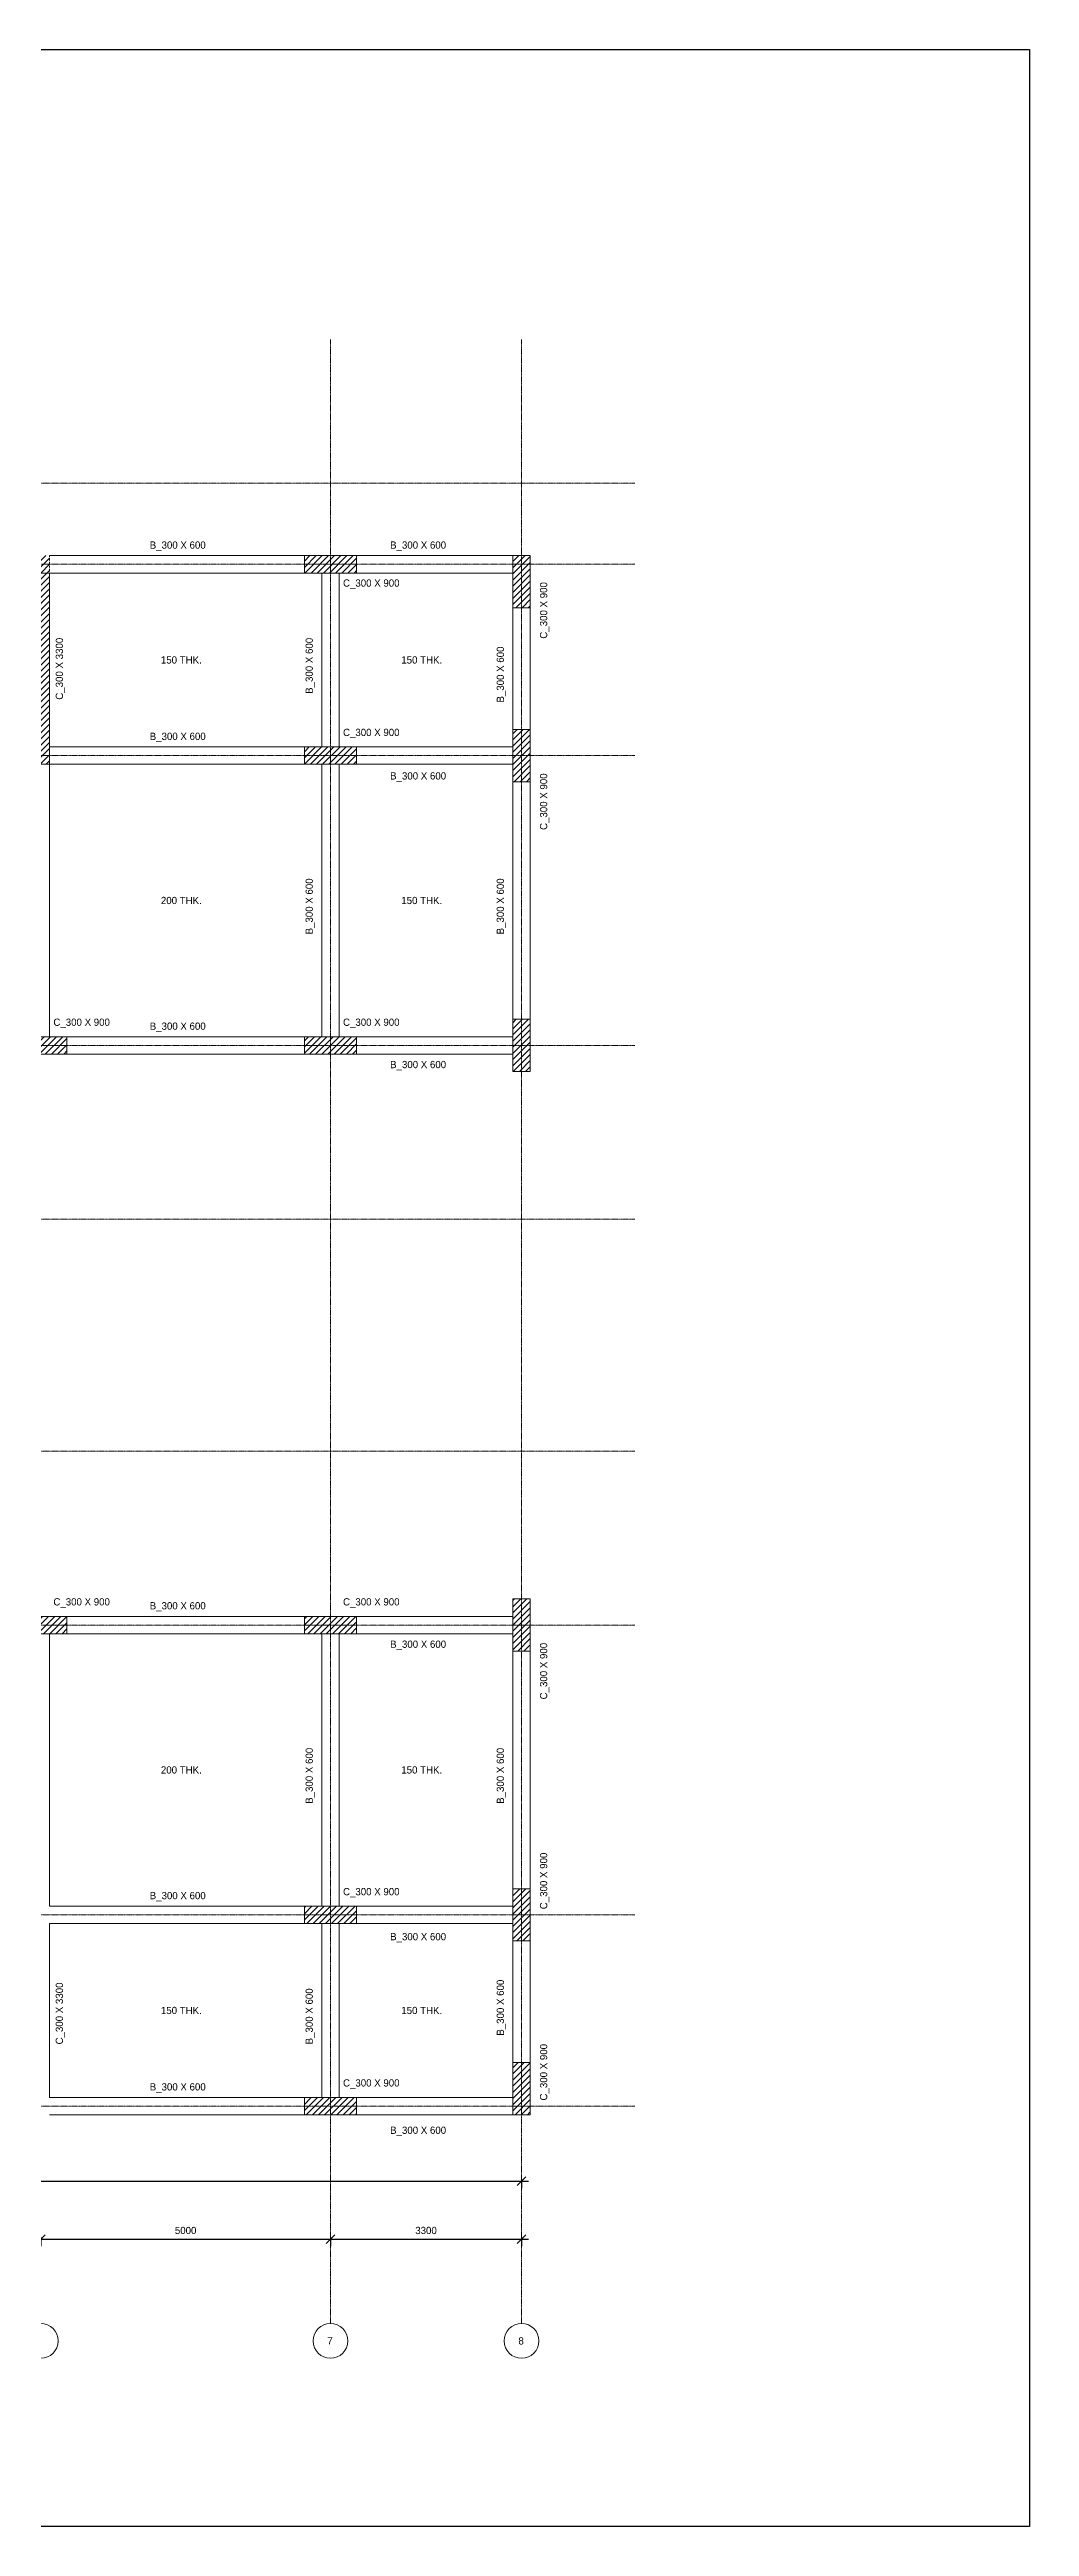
# Model space of a CAD drawing. Header units: millimetres. Extents: x -12446 to 395154, y -7552 to 35181.
# Drawn here: x 249029 to 265947, y -7552 to 35181 of the extents above; entities that cross this region are included whole.
import ezdxf

# ---------------------------------------------------------------- set-up
doc = ezdxf.new("R2010")
doc.units = ezdxf.units.MM
doc.header["$PDMODE"] = 35
doc.linetypes.add('Dash', pattern=[6.35, 3.175, -3.175])
doc.linetypes.add('Grid Line', pattern=[22.225, 12.7, -3.175, 3.175, -3.175])
for name, color, linetype, lineweight in [('A-ANNO-DIMS', 211, 'Continuous', 9), ('A-FLOR', 192, 'Continuous', 18), ('A-FLOR-IDEN', 11, 'Continuous', 9), ('Boundary', 40, 'Continuous', 30), ('S-BEAM', 12, 'Continuous', 18), ('S-BEAM-HDLN', 1, 'Dash', 18), ('S-BEAM-IDEN', 2, 'Continuous', 9), ('S-COLS', 52, 'Continuous', 18), ('S-COLS-IDEN', 171, 'Continuous', 9), ('S-GRID', 1, 'Continuous', 9), ('S-GRID-IDEN', 1, 'Continuous', 9)]:
    doc.layers.add(name, color=color, linetype=linetype, lineweight=lineweight)
doc.styles.add('JetBrains Mono', font='JetBrainsMono-VariableFont_wght.ttf', dxfattribs={"height": 125})
doc.dimstyles.new('Diagonal_-_2_5mm_JetBrains_Mono', dxfattribs={"dimscale": 304.8, "dimtxt": 176.918969, "dimasz": 0.492126, "dimexe": 0.393701, "dimexo": 0.246063, "dimgap": 0.287073, "dimtad": 1, "dimdec": 0, "dimzin": 0, "dimdsep": 46, "dimtxsty": 'JetBrains Mono', "dimblk1": 'OBLIQUE', "dimblk2": 'OBLIQUE', "dimsah": 1, "dimcen": 0.09, "dimdle": 0.393701, "dimazin": 0, "dimtfac": 1, "dimtdec": 4, "dimtix": 1, "dimtmove": 0, "dimatfit": 3, "dimfxl": 1, "dimtvp": 1, "dimtfill": 1, "dimtolj": 1, "dimtzin": 0, "dimarcsym": 2})
pattern_1 = [(45, (228878.97, 0), (-53.03301, 53.03301), [])]

# ---------------------------------------------------------------- blocks, each defined once
blk = doc.blocks.new('Grid - M_Grid Head - Circle-24584-01 1st Floor Lvl_')
at = {"layer": 'S-GRID-IDEN'}
blk.add_circle((0, 0), 6, dxfattribs=at)
blk = doc.blocks.new('_Oblique')
at = {"color": 0, "linetype": 'ByBlock', "lineweight": -2}
blk.add_line((-0.5, -0.5), (0.5, 0.5), dxfattribs=at)
blk = doc.blocks.new('*D25')
at = {"layer": 'A-ANNO-DIMS', "color": 0, "lineweight": -2, "transparency": 16777216}
for p, q in [((248759, -2597), (253999, -2597)), ((248879, -2566), (248879, -2717)), ((253879, -2566), (253879, -2717))]:
    blk.add_line(p, q, dxfattribs=at)
at = {"layer": 'Defpoints', "color": 0, "transparency": 16777216}
for p in [(248879, -2491), (253879, -2491), (253879, -2597)]:
    blk.add_point(p, dxfattribs=at)
at = {"layer": 'A-ANNO-DIMS', "color": 0, "lineweight": -2, "transparency": 16777216, "xscale": 150, "yscale": 150, "zscale": 150, "rotation": 180}
blk.add_blockref('_Oblique', (248879, -2597), dxfattribs=at)
at = {"layer": 'A-ANNO-DIMS', "color": 0, "lineweight": -2, "transparency": 16777216, "xscale": 150, "yscale": 150, "zscale": 150}
blk.add_blockref('_Oblique', (253879, -2597), dxfattribs=at)
at = {"layer": 'A-ANNO-DIMS', "color": 0, "transparency": 16777216, "insert": (251379, -2446), "char_height": 125, "width": 496.29, "attachment_point": 5, "style": 'JetBrains Mono', "bg_fill": 3, "box_fill_scale": 1.1, "bg_fill_color": 9, "bg_fill_true_color": 13158600, "bg_fill_transparency": 0}
blk.add_mtext('\\A1;5000', dxfattribs=at)
blk = doc.blocks.new('*D26')
at = {"layer": 'A-ANNO-DIMS', "color": 0, "lineweight": -2, "transparency": 16777216}
for p, q in [((253759, -2597), (257299, -2597)), ((253879, -2566), (253879, -2717)), ((257179, -2566), (257179, -2717))]:
    blk.add_line(p, q, dxfattribs=at)
at = {"layer": 'Defpoints', "color": 0, "transparency": 16777216}
for p in [(253879, -2491), (257179, -2491), (257179, -2597)]:
    blk.add_point(p, dxfattribs=at)
at = {"layer": 'A-ANNO-DIMS', "color": 0, "lineweight": -2, "transparency": 16777216, "xscale": 150, "yscale": 150, "zscale": 150, "rotation": 180}
blk.add_blockref('_Oblique', (253879, -2597), dxfattribs=at)
at = {"layer": 'A-ANNO-DIMS', "color": 0, "lineweight": -2, "transparency": 16777216, "xscale": 150, "yscale": 150, "zscale": 150}
blk.add_blockref('_Oblique', (257179, -2597), dxfattribs=at)
at = {"layer": 'A-ANNO-DIMS', "color": 0, "transparency": 16777216, "insert": (255529, -2446), "char_height": 125, "width": 496.29, "attachment_point": 5, "style": 'JetBrains Mono', "bg_fill": 3, "box_fill_scale": 1.1, "bg_fill_color": 9, "bg_fill_true_color": 13158600, "bg_fill_transparency": 0}
blk.add_mtext('\\A1;3300', dxfattribs=at)
blk = doc.blocks.new('*D36')
at = {"layer": 'A-ANNO-DIMS', "color": 0, "lineweight": -2, "transparency": 16777216}
for p, q in [((228459, -1597), (257299, -1597)), ((228579, -1566), (228579, -1717)), ((257179, -1566), (257179, -1717))]:
    blk.add_line(p, q, dxfattribs=at)
at = {"layer": 'Defpoints', "color": 0, "transparency": 16777216}
for p in [(228579, -1491), (257179, -1491), (257179, -1597)]:
    blk.add_point(p, dxfattribs=at)
at = {"layer": 'A-ANNO-DIMS', "color": 0, "lineweight": -2, "transparency": 16777216, "xscale": 150, "yscale": 150, "zscale": 150, "rotation": 180}
blk.add_blockref('_Oblique', (228579, -1597), dxfattribs=at)
at = {"layer": 'A-ANNO-DIMS', "color": 0, "lineweight": -2, "transparency": 16777216, "xscale": 150, "yscale": 150, "zscale": 150}
blk.add_blockref('_Oblique', (257179, -1597), dxfattribs=at)
at = {"layer": 'A-ANNO-DIMS', "color": 0, "transparency": 16777216, "insert": (242879, -1446), "char_height": 125, "width": 620.37, "attachment_point": 5, "style": 'JetBrains Mono', "bg_fill": 3, "box_fill_scale": 1.1, "bg_fill_color": 9, "bg_fill_true_color": 13158600, "bg_fill_transparency": 0}
blk.add_mtext('\\A1;28600', dxfattribs=at)

msp = doc.modelspace()

# ---------------------------------------------------------------- hatches: boundary and pattern name
at = {"layer": 'S-COLS'}
h = msp.add_hatch(dxfattribs=at)
h.set_pattern_fill('FP_1', color=8, style=0, pattern_type=2)
h.set_pattern_definition(pattern_1)
h.paths.add_polyline_path([(249029, 26150), (249029, 26450), (236729, 26450), (236729, 26150), (246611.3, 26150)])
h = msp.add_hatch(dxfattribs=at)
h.set_pattern_fill('FP_1', color=8, style=0, pattern_type=2)
h.set_pattern_definition(pattern_1)
h.paths.add_polyline_path([(249029, 22850), (249029, 26150), (248729, 26150), (248729, 22850)])
h = msp.add_hatch(dxfattribs=at)
h.set_pattern_fill('FP_1', color=8, style=0, pattern_type=2)
h.set_pattern_definition(pattern_1)
h.paths.add_polyline_path([(254329, 26150), (254329, 26450), (253429, 26450), (253429, 26150), (254029, 26150)])
h = msp.add_hatch(dxfattribs=at)
h.set_pattern_fill('FP_1', color=8, style=0, pattern_type=2)
h.set_pattern_definition(pattern_1)
h.paths.add_polyline_path([(257329, 25550), (257329, 26450), (257029, 26450), (257029, 25550)])
h = msp.add_hatch(dxfattribs=at)
h.set_pattern_fill('FP_1', color=8, style=0, pattern_type=2)
h.set_pattern_definition(pattern_1)
h.paths.add_polyline_path([(254329, 22850), (254329, 23150), (253429, 23150), (253429, 22850), (254029, 22850)])
h = msp.add_hatch(dxfattribs=at)
h.set_pattern_fill('FP_1', color=8, style=0, pattern_type=2)
h.set_pattern_definition(pattern_1)
h.paths.add_polyline_path([(257029, 22550), (257329, 22550), (257329, 23450), (257029, 23450), (257029, 22850)])
h = msp.add_hatch(dxfattribs=at)
h.set_pattern_fill('FP_1', color=8, style=0, pattern_type=2)
h.set_pattern_definition(pattern_1)
h.paths.add_polyline_path([(257329, 17550), (257329, 18450), (257029, 18450), (257029, 17550)])
h = msp.add_hatch(dxfattribs=at)
h.set_pattern_fill('FP_1', color=8, style=0, pattern_type=2)
h.set_pattern_definition(pattern_1)
h.paths.add_polyline_path([(249029, 17850), (249329, 17850), (249329, 18150), (248429, 18150), (248429, 17850), (248729, 17850)])
h = msp.add_hatch(dxfattribs=at)
h.set_pattern_fill('FP_1', color=8, style=0, pattern_type=2)
h.set_pattern_definition(pattern_1)
h.paths.add_polyline_path([(254029, 17850), (254329, 17850), (254329, 18150), (253429, 18150), (253429, 17850), (253729, 17850)])
h = msp.add_hatch(dxfattribs=at)
h.set_pattern_fill('FP_1', color=8, style=0, pattern_type=2)
h.set_pattern_definition(pattern_1)
h.paths.add_polyline_path([(249329, 7850), (249329, 8150), (248429, 8150), (248429, 7850), (249029, 7850)])
h = msp.add_hatch(dxfattribs=at)
h.set_pattern_fill('FP_1', color=8, style=0, pattern_type=2)
h.set_pattern_definition(pattern_1)
h.paths.add_polyline_path([(254329, 7850), (254329, 8150), (253429, 8150), (253429, 7850), (254029, 7850)])
h = msp.add_hatch(dxfattribs=at)
h.set_pattern_fill('FP_1', color=8, style=0, pattern_type=2)
h.set_pattern_definition(pattern_1)
h.paths.add_polyline_path([(257029, 7550), (257329, 7550), (257329, 8450), (257029, 8450), (257029, 7850)])
h = msp.add_hatch(dxfattribs=at)
h.set_pattern_fill('FP_1', color=8, style=0, pattern_type=2)
h.set_pattern_definition(pattern_1)
h.paths.add_polyline_path([(257029, 2550), (257329, 2550), (257329, 3450), (257029, 3450), (257029, 2850)])
h = msp.add_hatch(dxfattribs=at)
h.set_pattern_fill('FP_1', color=8, style=0, pattern_type=2)
h.set_pattern_definition(pattern_1)
h.paths.add_polyline_path([(254329, 2850), (254329, 3150), (253429, 3150), (253429, 2850), (254029, 2850)])
h = msp.add_hatch(dxfattribs=at)
h.set_pattern_fill('FP_1', color=8, style=0, pattern_type=2)
h.set_pattern_definition(pattern_1)
h.paths.add_polyline_path([(257329, -450), (257329, 450), (257029, 450), (257029, -450)])
h = msp.add_hatch(dxfattribs=at)
h.set_pattern_fill('FP_1', color=8, style=0, pattern_type=2)
h.set_pattern_definition(pattern_1)
h.paths.add_polyline_path([(254329, -450), (254329, -150), (253429, -150), (253429, -450)])

# ---------------------------------------------------------------- linework, layer by layer
at = {"layer": 'A-FLOR'}
for p, q in [((249029, 26150), (249029, 23150)), ((253729, 26150), (249029, 26150)), ((253729, 23150), (253729, 26150)), ((254029, 26150), (254029, 23150)), ((257029, 26150), (254029, 26150)), ((257029, 23150), (257029, 26150)), ((249029, 23150), (253729, 23150)), ((254029, 23150), (257029, 23150)), ((249029, 22850), (249029, 18150)), ((253729, 22850), (249029, 22850)), ((253729, 18150), (253729, 22850)), ((254029, 22850), (254029, 18150)), ((257029, 22850), (254029, 22850)), ((257029, 18150), (257029, 22850)), ((249029, 18150), (253729, 18150)), ((254029, 18150), (257029, 18150)), ((253729, 17850), (249029, 17850)), ((257029, 17850), (254029, 17850)), ((249029, 8150), (253729, 8150)), ((254029, 8150), (257029, 8150)), ((253729, 7850), (249029, 7850)), ((249029, 7850), (249029, 3150)), ((253729, 3150), (253729, 7850)), ((257029, 7850), (254029, 7850)), ((254029, 7850), (254029, 3150)), ((257029, 3150), (257029, 7850)), ((249029, 3150), (253729, 3150)), ((254029, 3150), (257029, 3150)), ((253729, 2850), (249029, 2850)), ((249029, 2850), (249029, -150)), ((253729, -150), (253729, 2850)), ((257029, 2850), (254029, 2850)), ((254029, 2850), (254029, -150)), ((257029, -150), (257029, 2850)), ((249029, -150), (253729, -150)), ((254029, -150), (257029, -150))]:
    msp.add_line(p, q, dxfattribs=at)
at = {"layer": 'Boundary'}
msp.add_lwpolyline([(217691.8, 35181.3), (265946.9, 35181.3), (265946.9, -7551.8), (217691.8, -7551.8)], close=True, dxfattribs=at)
at = {"layer": 'S-BEAM'}
for p, q in [((253429, 26450), (249029, 26450)), ((249029, 26150), (253429, 26150)), ((253429, 26150), (253429, 26450)), ((254029, 26150), (253729, 26150)), ((253729, 26150), (253729, 23150)), ((254029, 23150), (254029, 26150)), ((254329, 26450), (254329, 26150)), ((257029, 26450), (254329, 26450)), ((254329, 26450), (257029, 26450)), ((254329, 26150), (257029, 26150)), ((257029, 26150), (257029, 26450)), ((257329, 25550), (257029, 25550)), ((257029, 25550), (257029, 23450)), ((257329, 23450), (257329, 25550)), ((253429, 23150), (249029, 23150)), ((253429, 22850), (253429, 23150)), ((253729, 23150), (254029, 23150)), ((254329, 23150), (254329, 22850)), ((257029, 23150), (254329, 23150)), ((257029, 23450), (257329, 23450)), ((257029, 22850), (257029, 23150)), ((249029, 22850), (253429, 22850)), ((254029, 22850), (253729, 22850)), ((253729, 22850), (253729, 18150)), ((254029, 18150), (254029, 22850)), ((254329, 22850), (257029, 22850)), ((257329, 22550), (257029, 22550)), ((257029, 22550), (257029, 18450)), ((257329, 18450), (257329, 22550)), ((257029, 18450), (257329, 18450)), ((249329, 18150), (249329, 17850)), ((253429, 18150), (249329, 18150)), ((253429, 17850), (253429, 18150)), ((253729, 18150), (254029, 18150)), ((254329, 18150), (254329, 17850)), ((257029, 18150), (254329, 18150)), ((257029, 17850), (257029, 18150)), ((249329, 17850), (253429, 17850)), ((254029, 17850), (253729, 17850)), ((254329, 17850), (257029, 17850)), ((257329, 17550), (257029, 17550)), ((249329, 8150), (249329, 7850)), ((253429, 8150), (249329, 8150)), ((253429, 7850), (253429, 8150)), ((253729, 8150), (254029, 8150)), ((254329, 8150), (254329, 7850)), ((257029, 8150), (254329, 8150)), ((257029, 8450), (257329, 8450)), ((257029, 7850), (257029, 8150)), ((249329, 7850), (253429, 7850)), ((254029, 7850), (253729, 7850)), ((253729, 7850), (253729, 3150)), ((254029, 3150), (254029, 7850)), ((254329, 7850), (257029, 7850)), ((257329, 7550), (257029, 7550)), ((257029, 7550), (257029, 3450)), ((257329, 3450), (257329, 7550)), ((257029, 3450), (257329, 3450)), ((253429, 3150), (249029, 3150)), ((253429, 2850), (253429, 3150)), ((253729, 3150), (254029, 3150)), ((254329, 3150), (254329, 2850)), ((257029, 3150), (254329, 3150)), ((257029, 2850), (257029, 3150)), ((249029, 2850), (253429, 2850)), ((254029, 2850), (253729, 2850)), ((253729, 2850), (253729, -150)), ((254029, -150), (254029, 2850)), ((254329, 2850), (257029, 2850)), ((257329, 2550), (257029, 2550)), ((257029, 2550), (257029, 450)), ((257329, 450), (257329, 2550)), ((257029, 450), (257329, 450)), ((253429, -150), (249029, -150)), ((253429, -450), (253429, -150)), ((253729, -150), (254029, -150)), ((254329, -150), (254329, -450)), ((257029, -150), (254329, -150)), ((257029, -450), (257029, -150)), ((249029, -450), (253429, -450)), ((254329, -450), (257029, -450))]:
    msp.add_line(p, q, dxfattribs=at)
at = {"layer": 'S-BEAM-HDLN'}
msp.add_line((249029, 26150), (249029, 26450), dxfattribs=at)
at = {"layer": 'S-COLS'}
for p, q in [((249029, 26150), (236729, 26150)), ((248729, 26150), (249029, 26150)), ((249029, 26150), (249029, 22850)), ((253429, 26450), (254029, 26450)), ((253429, 26150), (253429, 26450)), ((253729, 26150), (253429, 26150)), ((253729, 26450), (254029, 26450)), ((254029, 26150), (253729, 26150)), ((254029, 26450), (254329, 26450)), ((254329, 26150), (254029, 26150)), ((254329, 26450), (254329, 26150)), ((257029, 26450), (257329, 26450)), ((257029, 26150), (257029, 26450)), ((257029, 26450), (257329, 26450)), ((257029, 25550), (257029, 26150)), ((257329, 26450), (257329, 25550)), ((257329, 25550), (257029, 25550)), ((253429, 23150), (253729, 23150)), ((253429, 22850), (253429, 23150)), ((253729, 23150), (254029, 23150)), ((254029, 23150), (254329, 23150)), ((254329, 23150), (254329, 22850)), ((257029, 23450), (257329, 23450)), ((257029, 23150), (257029, 23450)), ((257029, 22850), (257029, 23150)), ((257329, 23450), (257329, 22550)), ((249029, 22850), (248729, 22850)), ((253729, 22850), (253429, 22850)), ((254029, 22850), (253729, 22850)), ((254329, 22850), (254029, 22850)), ((257029, 22550), (257029, 22850)), ((257329, 22550), (257029, 22550)), ((257029, 18450), (257329, 18450)), ((257029, 18150), (257029, 18450)), ((257329, 18450), (257329, 17550)), ((248729, 18150), (249029, 18150)), ((249029, 18150), (249329, 18150)), ((249329, 18150), (249329, 17850)), ((253429, 18150), (253729, 18150)), ((253429, 17850), (253429, 18150)), ((253729, 18150), (254029, 18150)), ((254029, 18150), (254329, 18150)), ((254329, 18150), (254329, 17850)), ((257029, 17850), (257029, 18150)), ((249029, 17850), (248729, 17850)), ((249329, 17850), (249029, 17850)), ((253729, 17850), (253429, 17850)), ((254029, 17850), (253729, 17850)), ((254329, 17850), (254029, 17850)), ((257029, 17550), (257029, 17850)), ((257329, 17550), (257029, 17550)), ((248729, 8150), (249029, 8150)), ((249029, 8150), (249329, 8150)), ((249329, 8150), (249329, 7850)), ((253429, 8150), (253729, 8150)), ((253429, 7850), (253429, 8150)), ((253729, 8150), (254029, 8150)), ((254029, 8150), (254329, 8150)), ((254329, 8150), (254329, 7850)), ((257029, 8450), (257329, 8450)), ((257029, 8150), (257029, 8450)), ((257029, 7850), (257029, 8150)), ((257329, 8450), (257329, 7550)), ((249029, 7850), (248729, 7850)), ((249329, 7850), (249029, 7850)), ((253729, 7850), (253429, 7850)), ((254029, 7850), (253729, 7850)), ((254329, 7850), (254029, 7850)), ((257029, 7550), (257029, 7850)), ((257329, 7550), (257029, 7550)), ((257029, 3450), (257329, 3450)), ((257029, 3150), (257029, 3450)), ((257329, 3450), (257329, 2550)), ((253429, 3150), (253729, 3150)), ((253429, 2850), (253429, 3150)), ((253729, 3150), (254029, 3150)), ((254029, 3150), (254329, 3150)), ((254329, 3150), (254329, 2850)), ((257029, 2850), (257029, 3150)), ((253729, 2850), (253429, 2850)), ((254029, 2850), (253729, 2850)), ((254329, 2850), (254029, 2850)), ((257029, 2550), (257029, 2850)), ((257329, 2550), (257029, 2550)), ((257029, 450), (257329, 450)), ((257029, -150), (257029, 450)), ((257329, 450), (257329, -450)), ((253429, -150), (253729, -150)), ((253429, -450), (253429, -150)), ((253729, -150), (254029, -150)), ((254029, -150), (254329, -150)), ((254329, -150), (254329, -450)), ((257029, -450), (257029, -150)), ((254329, -450), (253429, -450)), ((257329, -450), (257029, -450))]:
    msp.add_line(p, q, dxfattribs=at)
at = {"layer": 'S-GRID', "linetype": 'Grid Line'}
for p, q in [((259131.4, 27700), (225193.1, 27700)), ((259131.4, 26300), (225193.1, 26300)), ((259131.4, 23000), (225193.1, 23000)), ((259131.4, 18000), (225193.1, 18000)), ((259131.4, 15000), (225193.1, 15000)), ((259131.4, 11000), (225193.1, 11000)), ((259131.4, 8000), (225193.1, 8000)), ((259131.4, 3000), (225193.1, 3000)), ((259131.4, -300), (225193.1, -300))]:
    msp.add_line(p, q, dxfattribs=at)

# ---------------------------------------------------------------- block references
at = {"layer": 'S-GRID-IDEN', "xscale": 49.99999999999998, "yscale": 49.99999999999998, "zscale": 49.99999999999998, "rotation": 180}
for p in [(248879, -4350.9), (253879, -4350.9), (257179, -4350.9)]:
    msp.add_blockref('Grid - M_Grid Head - Circle-24584-01 1st Floor Lvl_', p, dxfattribs=at)

# ---------------------------------------------------------------- texts
at = {"layer": 'A-FLOR-IDEN', "char_height": 125, "width": 1026.16, "attachment_point": 1, "style": 'JetBrains Mono'}
for s, insert in [('150 THK.', (250952, 24713)), ('150 THK.', (255102, 24713)), ('200 THK.', (250952, 20563)), ('150 THK.', (255102, 20563)), ('200 THK.', (250952, 5563)), ('150 THK.', (255102, 5563)), ('150 THK.', (250952, 1413)), ('150 THK.', (255102, 1413))]:
    msp.add_mtext(s, dxfattribs=dict(at, insert=insert))
at = {"layer": 'S-BEAM-IDEN', "char_height": 125, "width": 1410.97, "attachment_point": 1, "style": 'JetBrains Mono'}
for insert in [(250759.1, 26694.8), (254909.1, 26694.8), (250759.1, 23394.8), (254909.1, 22712.2), (250759.1, 18394.8), (254909.1, 17732.4), (250759.1, 8394.8), (254909.1, 7731.9), (250759.1, 3394.8), (254909.1, 2686.6), (250759.1, 94.8), (254909.1, -653.3)]:
    msp.add_mtext('B_300 X 600', dxfattribs=dict(at, insert=insert))
at = {"layer": 'S-BEAM-IDEN', "char_height": 125, "width": 1410.97, "attachment_point": 1, "rotation": 90, "style": 'JetBrains Mono'}
for insert in [(253449.3, 24065.1), (256749.3, 23915.1), (253449.3, 19915.1), (256749.3, 19915.1), (253449.3, 4915.1), (256749.3, 4915.1), (253449.3, 765.1), (256749.3, 915.1)]:
    msp.add_mtext('B_300 X 600', dxfattribs=dict(at, insert=insert))
at = {"layer": 'S-COLS-IDEN', "char_height": 125, "width": 1410.97, "attachment_point": 1, "style": 'JetBrains Mono'}
for insert in [(254095.9, 26039.8), (254095.9, 23462.7), (249095.9, 18462.7), (254095.9, 18462.7), (249095.9, 8462.7), (254095.9, 8462.7), (254095.9, 3462.7), (254095.9, 162.7)]:
    msp.add_mtext('C_300 X 900', dxfattribs=dict(at, insert=insert))
at = {"layer": 'S-COLS-IDEN', "char_height": 125, "attachment_point": 1, "rotation": 90, "style": 'JetBrains Mono'}
for s, insert, width in [('C_300 X 900', (257496.3, 25017), 1410.97), ('C_300 X 3300', (249136.3, 23964), 1539.24), ('C_300 X 900', (257496.3, 21717), 1410.97), ('C_300 X 900', (257496.3, 6717), 1410.97), ('C_300 X 900', (257496.3, 3097), 1410.97), ('C_300 X 3300', (249136.3, 764), 1539.24), ('C_300 X 900', (257496.3, -203), 1410.97)]:
    msp.add_mtext(s, dxfattribs=dict(at, insert=insert, width=width))

# ---------------------------------------------------------------- next in the draw order: texts
at = {"layer": 'S-GRID-IDEN', "char_height": 125, "width": 128.27, "attachment_point": 1, "style": 'JetBrains Mono', "bg_fill": 3, "box_fill_scale": 1.25, "bg_fill_color": 9, "bg_fill_true_color": 13158600, "bg_fill_transparency": 0}
for s, insert in [('7', (253824.5, -4287.5)), ('8', (257124.5, -4287.5))]:
    msp.add_mtext(s, dxfattribs=dict(at, insert=insert))

# ---------------------------------------------------------------- next in the draw order: linework, layer by layer
at = {"layer": 'S-GRID', "linetype": 'Grid Line'}
for p, q in [((253879, 30181.3), (253879, -4050.9)), ((257179, 30181.3), (257179, -4050.9))]:
    msp.add_line(p, q, dxfattribs=at)

# ---------------------------------------------------------------- next in the draw order: dimensions: what is measured, and where the dimension line sits
at = {"layer": 'A-ANNO-DIMS'}
for base, p1, p2, override, picture, middle in [((257179, -1597.3), (228579, -1491.2), (257179, -1491.2), {"dimpost": '<>', "dimfxl": 28600}, '*D36', (242879, -1445.5)), ((253879, -2597.3), (248879, -2491.2), (253879, -2491.2), {"dimpost": '<>', "dimfxl": 5000}, '*D25', (251379, -2445.6))]:
    dim = msp.add_linear_dim(base=base, p1=p1, p2=p2, dimstyle='Diagonal_-_2_5mm_JetBrains_Mono', override=override, dxfattribs=at)
    dim.commit()
    dim.dimension.update_dxf_attribs({"geometry": picture, "text_midpoint": middle})

# ---------------------------------------------------------------- next in the draw order: dimensions: what is measured, and where the dimension line sits
dim = msp.add_linear_dim(base=(257179, -2597.3), p1=(253879, -2491.2), p2=(257179, -2491.2), dimstyle='Diagonal_-_2_5mm_JetBrains_Mono', override={"dimpost": '<>', "dimfxl": 3300}, dxfattribs=at)
dim.commit()
dim.dimension.update_dxf_attribs({"geometry": '*D26', "text_midpoint": (255529, -2445.6)})

doc.saveas('drawing.dxf')
